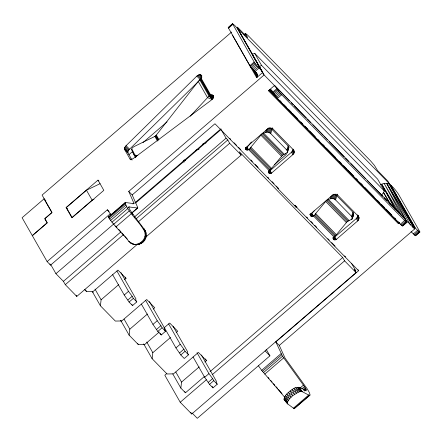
<?xml version="1.0" encoding="UTF-8"?>
<svg xmlns="http://www.w3.org/2000/svg" width="442" height="442" viewBox="0 0 442 442"><rect width="100%" height="100%" fill="white"/><g stroke="black" fill="none" stroke-linecap="round" stroke-linejoin="round"><path stroke-width="0.66" d="M232.387 35.117L256.653 77.659C260.106 72.919 251.078 70.051 249.901 65.687L228.227 27.603L232.498 23.68L234.774 25.487L238.067 29.166L264.117 74.958L289.372 100.793M232.498 23.68L254.172 62.013C256.542 66.643 261.968 69.14 263.366 74.284M389.336 183.634L387.91 181.143L377.567 170.557L374.407 165.347L370.711 161.048L247.752 35.238L245.476 33.426L247.713 37.692L237.376 27.111L238.796 29.603L389.336 183.634L388.966 183.949C386.231 182.877 382.965 183.176 380.568 184.911M398.474 221.867L399.435 222.851L398.27 223.602L268.416 90.737L270.139 89.803L271.007 89.886L273.72 94.107L277.416 98.411L400.375 224.221L401.905 225.652L402.651 225.779M402.651 226.028L406.922 222.354L405.391 219.337L404.314 218.403M411.054 231.619L414.883 235.398L415.629 235.531M415.624 235.779L419.9 231.857L398.225 193.767C395.618 190.154 392.8 186.32 388.966 183.949L414.657 228.989L279.283 345.429L285.101 358.186L307.173 388.789L309.328 392.502L310.057 394.706L309.892 395.242L294.201 408.739L287.869 404.06L284.024 399.402C284.405 394.955 288.764 392.065 292.046 389.59C296.82 385.496 301.444 387.728 306.135 390.905L306.201 389.684L304.472 386.612L282.548 356.224L275.836 341.904L358.589 270.719L358.02 269.725M131.523 213.348L137.711 208.027L137.733 207.525L132.191 194.928L128.744 191.397L264.117 74.958M153.197 309.08L154.755 307.737L146.711 299.505L121.782 320.947L115.351 321.069L100.411 305.787L101.096 299.781L95.019 289.123M159.308 331.959L144.766 344.462L138.335 344.589L129.141 335.18L129.826 329.179L124.086 319.113M204.906 361.987L206.464 360.65L198.419 352.418L173.496 373.86L167.059 373.982L152.12 358.694L152.81 352.694L146.733 342.036M204.254 376.617L185.447 392.794L180.85 388.093L181.54 382.087L175.8 372.026M125.263 202.475L125.114 202.9C128.616 212.895 137.611 220.039 143.114 228.857C150.589 237.647 136.368 250.404 128.727 241.227C122.335 232.951 113.804 225.967 108.389 216.989L125.263 202.475L134.086 203.668L128.744 191.397M130.838 159.822L129.976 158.938L124.522 149.379L124.467 148.087L125.346 146.412L196.823 76.112L199.303 74.571L200.607 74.621C203.116 76.886 199.64 79.704 198.254 81.411L155.915 135.584L154.877 136.423L134.025 146.6L132.362 147.777L131.694 149.07L131.815 149.617L133.595 154.192L135.6 157.706M132.059 160.076L127.97 152.91L127.915 151.612L128.793 149.943L199.778 80.124M143.114 228.857L144.274 228.89L143.854 229.962L145.457 230.868L144.423 231.166L146.142 233.133L144.932 233L146.274 235.475C146.07 243.139 136.39 247.454 130.429 242.73L134.915 244.597L134.694 244.293L137.208 244.73L136.976 244.233L139.501 244.288L138.998 243.686L141.633 243.293L142.131 241.669L143.446 241.84L143.352 240.233L144.888 239.967L144.285 238.553L145.854 237.785L144.865 236.735L146.274 235.475L146.142 233.133L145.457 230.868L131.545 212.309L129.351 208.823L128.815 206.922L137.711 208.027M268.349 171.104L270.068 170.656L291.505 152.219L292.847 149.794L294.267 152.291L293.587 153.998L271.487 173.148C266.78 175.093 268.996 169.408 271.554 168.391L282.339 155.385L287.383 152.623L288.88 147.225L288.118 145.91L272.029 129.451L270.493 128.412L268.598 127.937L267.311 132.086L263.543 133.042L261.653 134.219L250.868 147.225C250.371 150.413 243.78 151.109 246.211 147.28L267.648 128.843L270.333 127.799L272.791 128.744L293.477 149.91L294.267 152.291M335.025 239.962L333.605 237.47L334.881 236.973L356.318 218.536L357.434 216.994L357.633 215.237L359.059 217.729L358.396 220.315L336.301 239.465C331.594 241.409 333.809 235.719 336.368 234.708L347.152 221.696L352.191 218.939L353.711 214.199L352.926 212.226L336.837 195.762L335.307 194.729L333.412 194.253L332.124 198.403L328.356 199.359L326.467 200.535L315.682 213.541C315.185 216.729 308.593 217.425 311.019 213.597L332.456 195.16L335.147 194.115L337.605 195.06L358.291 216.226L359.059 217.729M133.595 154.192L133.655 153.009M265.565 132.302L266.482 129.335M266.388 132.108L267.493 128.55M267.311 132.086L268.272 132.246L269.559 128.092M287.593 151.374L286.83 150.059L270.742 133.6L269.206 132.561L270.493 128.412M270.045 133.025L271.333 128.876M270.742 133.6L272.029 129.451M286.83 150.059L288.118 145.91M287.328 150.705L288.609 146.556M286.919 153.114L287.654 150.739M287.383 152.623L288.88 147.225M330.378 198.618L331.113 196.242M331.202 198.425L332.301 194.867M332.124 198.403L333.086 198.557L334.373 194.408M352.423 218.348L351.639 216.376L335.555 199.917L334.019 198.878L335.307 194.729M334.859 199.342L336.147 195.193M335.555 199.917L336.837 195.762M351.639 216.376L352.926 212.226M352.136 217.022L353.423 212.867M351.727 219.425L352.65 216.464M352.407 217.691L353.688 213.541M352.191 218.939L353.711 214.199M288.897 147.882L288.201 148.96M269.128 171.148L269.996 169.28M381.794 195.021L384.452 191.093L377.628 179.126L254.669 53.316L252.167 54.493M251.531 141.915C249.415 143.385 248.454 147.656 245.365 147.589M314.185 210.873L311.969 213.392L310.621 213.95L312.041 216.442M190.171 116.246L207.519 97.649C208.701 95.969 211.895 93.395 213.431 96.179M353.014 215.276L353.478 214.79M228.227 27.603L232.752 23.724M228.475 28.128L232.746 24.454M231.614 32.062L42.089 195.077L52.046 212.525L44.924 218.652L47.294 222.807L32.338 235.669L47.128 261.598L50.576 265.128L110.307 213.751M238.431 29.918L238.796 29.603M44.034 198.856L22.1 217.724L32.288 235.586L47.106 222.845L44.736 218.691L51.858 212.569L44.034 198.856L45.874 200.734M244.05 34.653L245.476 33.426M244.525 34.493L245.73 33.47M244.774 35.017L245.724 34.2M98.002 180.121L103.831 190.342L71.924 217.784L66.096 207.563L98.002 180.121L98.864 181.005M100.113 183.668L86.461 190.231L66.377 207.508L72.068 217.475L92.151 200.204L94.013 199.309M128.865 154.717L133.053 151.114M142.993 142.562L167.065 121.859M249.901 65.687L254.172 62.013M250.382 66.455L254.658 62.781M251.073 67.405L255.343 63.731M251.912 68.482L256.189 64.808M252.852 69.609L257.128 65.935M253.83 70.709L258.1 67.035M254.769 71.709L259.04 68.035M256.653 77.659L262.697 72.466L258.846 65.941M47.128 261.598L107.378 209.773L109.102 211.536M132.191 194.928L214.945 123.743L278.438 188.706L277.582 187.215M108.417 217.265L125.755 202.386M108.82 217.994L125.29 203.828M109.561 219.061L125.799 205.094M110.616 220.447L126.633 206.668M128.152 207.685L129.169 206.812M132.948 203.989L133.965 203.11M111.992 222.16L127.788 208.569M134.948 202.79L220.972 128.799M135.606 202.988L221.083 129.467L221.591 130.357M268.416 90.737L274.46 85.538C277.156 88.212 278.604 92.223 281.687 94.737L404.645 220.547L406.922 222.354M137.523 244.194L76.797 296.422L65.305 284.665L63.41 281.339L55.941 273.697L113.953 223.801M113.732 224.238L129.318 210.834M131.727 212.978L137.351 208.138M116.014 226.857L131.39 213.635M272.543 92.389L276.819 88.715M273.029 93.157L277.305 89.477M273.72 94.107L277.99 90.433M274.559 95.185L278.836 91.511M134.329 217.094L226.061 138.197L221.84 130.799M275.499 96.312L279.775 92.638M276.477 97.411L280.747 93.737M63.41 281.339L120.992 231.812M136.175 218.751L227.785 139.959L226.061 138.197M277.416 98.411L281.687 94.737M65.305 284.665L123.412 234.685M138.595 221.63L229.68 143.285L227.785 139.959M145.899 236.989L241.172 155.043L239.277 151.716L342.699 257.537L344.594 260.863L356.086 272.62L191.712 414.005L180.22 402.242L164.816 375.236L166.849 373.49M101.096 299.781L118.754 284.598M124.467 279.681L126.025 278.344L125.351 277.156M274.316 164.722L286.311 154.407L285.361 153.44M120.975 272.675L135.976 298.974L135.622 299.825L136.805 301.903L132.534 305.577L129.086 302.052L124.23 295.007L128.506 291.328L116.915 271.012M127.904 299.969L132.175 296.295L128.506 291.328M129.086 302.052L133.357 298.372L132.175 296.295M129.826 329.179L147.484 313.991M149.363 301.477L164.7 328.367L164.352 329.218L165.535 331.296L161.264 334.97L157.816 331.445L152.96 324.4L157.236 320.726L145.645 300.405M156.628 329.367L160.905 325.693L157.236 320.726M157.816 331.445L162.087 327.771L160.905 325.693M163.982 327.936L169.695 323.025L177.739 331.257L176.181 332.594M152.81 352.694L170.468 337.506M173.026 326.185L187.684 351.882L187.336 352.733L188.519 354.81L184.248 358.49L180.8 354.959L175.944 347.915L180.214 344.241L168.629 323.92M179.612 352.882L183.889 349.208L180.214 344.241M180.8 354.959L185.071 351.285L183.889 349.208M181.54 382.087L199.193 366.904M210 371.678L342.699 257.537M201.414 354.981L216.414 381.28L216.061 382.131L217.249 384.208L212.972 387.883L209.525 384.358L204.674 377.313L208.944 373.639L197.016 352.722M180.22 402.242L206.397 379.733M212.154 374.777L344.594 260.863M208.342 382.28L212.613 378.601L208.944 373.639M209.525 384.358L213.801 380.678L212.613 378.601M398.27 223.602L399.281 222.735M400.375 224.221L404.645 220.547M401.22 225.05L405.491 221.376M401.905 225.652L406.181 221.978M402.397 225.984L406.922 222.105M266.189 349.279L269.929 355.838L197.287 418.32L192.154 413.066M413.353 233.973L417.624 230.293L419.9 232.105M414.193 234.796L418.469 231.122M414.883 235.398L419.16 231.724M415.369 235.735L419.646 232.061M284.891 397.485L261.647 370.308L281.057 353.611M262.432 371.357L281.676 354.81M263.471 372.634L282.548 356.224M264.752 374.147L283.687 357.865M299.891 388.198L303.45 385.137M301.875 388.844L304.472 386.612M303.151 389.557L305.212 387.778M303.764 390.601L305.809 388.838M304.676 390.993L306.201 389.684M293.311 408.264L308.687 395.043L309.892 395.242M293.941 408.695L309.472 395.336M259.344 66.88L261.493 65.283L384.452 191.093M412.347 227.105L413.237 226.497L413.999 226.895L417.624 230.293M202.386 144.18L206.232 142.772M195.331 150.446L199.176 149.037M137.86 155.496L135.252 155.313L131.815 149.617M84.323 289.322L86.621 291.676L93.052 291.554L117.981 270.112L126.025 278.344M228.227 27.354L228.967 27.73M108.389 216.989L108.699 217.055M268.272 132.246L269.206 132.561M333.086 198.557L334.019 198.878M140.678 242.824L141.633 243.293M145.087 234.879L146.274 235.475M308.687 395.043L302.256 391.689L299.947 391.651L298.328 392.192L292.742 395.673L289.554 398.789L287.687 401.701L287.405 402.866L287.869 404.06M128.727 241.227L130.987 242.896M199.712 79.726L209.055 96.096L212.596 98.743M285.532 400.911L284.46 400.082L287.499 403.568L284.024 399.402L287.405 402.866L284.046 398.38L287.687 401.701L284.521 397.104L288.411 400.325L285.427 395.645L289.554 398.789L286.731 394.049L291.035 397.192L288.333 392.452L292.742 395.673L290.123 390.949L294.604 394.27L292.046 389.59L296.527 393.076L293.963 388.479L298.328 392.192L295.737 387.7L299.947 391.651L297.3 387.264L301.295 391.474L298.394 387.192L302.256 391.689L299.195 387.402M200.204 79.173L209.602 95.643L213.127 98.4M200.64 78.599L210.16 95.295L213.166 97.743M201.016 78.013L210.729 95.047L213.094 97.179M213.375 96.301L211.928 94.919L213.215 96.234M129.976 158.938L131.688 159.347L133.385 158.463L210.751 100.538C212.276 99.384 214.155 97.013 212.492 95.212L213.387 96.135M209.055 96.096L212.591 99.544L207.519 97.649L198.254 81.411M209.602 95.643L212.663 98.688M210.16 95.295L213.199 98.356M212.309 95.069L213.182 95.953M213.121 96.654L211.398 94.897L213.182 96.936M274.896 85.77L405.391 219.337M291.295 102.765L293.217 104.732M294.179 105.715L306.201 118.02M307.649 119.495L310.533 122.445M312.936 124.909L323.036 135.241M323.997 136.224L327.367 139.672M329.29 141.639L344.196 156.893M345.638 158.369L348.528 161.324M350.931 163.783L365.357 178.546M367.28 180.513L382.673 196.259M384.115 197.74L386.999 200.69M389.408 203.149L399.507 213.486M400.469 214.469L403.833 217.912M405.253 219.37L414.657 228.989M271.007 89.886L272.708 91.621M270.626 89.77L272.548 91.737M270.139 89.803L274.465 94.229M269.581 89.986L277.278 97.859M279.681 100.317L281.123 101.798M284.013 104.748L286.416 107.207M288.339 109.18L291.703 112.622M292.665 113.605L297.477 118.528M300.842 121.97L302.764 123.942M305.173 126.401L308.057 129.351M309.499 130.832L315.273 136.733M318.157 139.689L319.118 140.672M322.483 144.114L324.411 146.087M326.334 148.053L335.472 157.402M339.318 161.341L341.241 163.308M343.644 165.767L346.534 168.722M347.495 169.706L353.744 176.104M356.153 178.562L357.595 180.038M360.479 182.994L362.882 185.452M364.81 187.419L368.175 190.867M369.136 191.85L373.943 196.773M377.313 200.215L379.236 202.182M381.639 204.646L384.529 207.596M385.971 209.072L391.739 214.978M394.629 217.928L395.59 218.917M268.996 90.306L398.85 223.171M263.543 133.042L284.228 154.208M328.356 199.359L349.042 220.519M262.592 133.512L283.278 154.678M327.406 199.828L348.092 220.994M261.653 134.219L282.339 155.385M326.467 200.535L347.152 221.696M260.819 135.086L281.504 156.247M325.632 201.397L346.318 222.564M200.607 74.621L201.9 75.941M200.027 74.477L201.751 76.239M199.303 74.571L201.889 77.217M198.48 74.897L201.497 77.985M197.629 75.427L201.077 78.952M196.823 76.112L200.27 79.643M210.729 95.047L213.309 97.682M250.868 147.225L271.554 168.391M315.682 213.541L336.368 234.708M250.155 148.048L270.841 169.214M314.969 214.364L335.655 235.525M249.387 148.832L270.073 169.999M314.201 215.149L334.887 236.315M248.575 149.573L269.261 170.739M313.389 215.889L334.075 237.05M229.746 138.335L230.707 139.318M234.078 142.766L236.481 145.23M238.409 147.197L240.813 149.661M250.923 159.998L252.365 161.479M255.255 164.43L258.139 167.385M267.764 177.236L268.73 178.22M272.095 181.668L274.023 183.634M276.427 186.099L278.814 189.579L296.052 207.215L294.88 205.165M295.593 205.707L297.035 207.182M306.66 217.033L307.621 218.017M310.991 221.464L312.914 223.431M314.842 225.403L316.765 227.376M327.837 238.697L329.279 240.177M331.688 242.636L335.053 246.083M344.683 255.935L345.644 256.918M295.101 205.757L358.589 270.719M229.68 143.285L241.172 155.043M184.413 159.766L185.369 160.744M183.513 160.175L184.469 161.153M183.076 161.225L184.032 162.203M126.053 145.611L129.5 149.136M125.346 146.412L128.793 149.943M124.799 147.263L128.246 150.788M124.467 148.087L127.915 151.612M124.373 148.81L127.821 152.335M124.522 149.379L127.97 152.91M275.836 341.904L279.283 345.429M265.139 350.942L269.929 355.838M66.096 207.563L67.388 208.889M133.357 298.372L136.805 301.903M162.087 327.771L165.535 331.296M185.071 351.285L188.519 354.81M213.801 380.678L217.249 384.208M92.174 291.433L93.14 292.416M120.578 320.489L121.539 321.472M118.765 229.392L120.561 231.42M121.909 232.94L124.152 235.475M125.047 236.492L127.29 239.028M115.716 225.923L116.97 227.365M268.128 377.446L269.023 378.485M270.813 380.556L272.15 382.115M273.493 383.673L274.836 385.225M276.178 386.783L277.521 388.336M278.416 389.374L281.996 393.524M258.454 365.849L261.647 370.308M107.378 209.773L110.964 214.79M406.634 221.298L386.639 183.32L413.237 226.497M395.098 209.453L381.661 184.198L399.579 213.674M383.385 192.104L391.198 205.082M252.194 54.675L253.244 56.454M253.946 57.642L256.399 61.792M257.095 62.979L258.145 64.759M405.32 219.602L384.126 183.408L401.308 215.237M386.639 183.32L410.535 225.028M391.059 185.397L415.325 227.945M390.43 184.833L414.701 227.381M389.733 184.347L413.999 226.895M383.236 192.209L390.071 204.193M357.65 214.922L358.788 216.917M357.722 215.226L358.291 216.226M357.655 216.11L359.081 218.608M357.434 216.994L358.854 219.486M356.976 217.818L358.396 220.315M356.318 218.536L357.738 221.028M337.036 194.06L337.605 195.06M254.669 53.316L261.493 65.283M237.614 28.47L262.338 71.715M237.072 27.84L261.338 70.383M256.382 72.864L257.437 74.582M255.935 72.19L257.642 75.19M255.266 71.648L257.658 75.847M253.73 69.913L257.493 76.505M252.365 68.737L257.15 77.123M293.123 149.103L293.974 150.6M293.107 149.418L294.245 151.413M292.621 150.678L294.041 153.17M292.162 151.501L293.587 153.998M291.505 152.219L292.924 154.711M351.694 263.664L355.915 271.062L354.191 269.3L356.086 272.62M334.881 236.973L336.301 239.465M272.222 127.749L272.791 128.744M334.495 237.232L335.914 239.73M334.058 237.404L335.478 239.895M333.163 237.42L334.583 239.912M333.047 237.768L334.185 239.763M333.003 238.017L333.859 239.514M332.937 238.067L333.743 239.393M311.897 213.458L313.317 215.95M311.511 213.718L312.93 216.21M311.074 213.889L312.494 216.381M310.179 213.906L311.599 216.398M310.063 214.248L311.201 216.243M310.019 214.497L310.875 215.994M309.952 214.552L310.759 215.878M270.068 170.656L271.487 173.148M269.681 170.921L271.101 173.413M269.244 171.087L270.664 173.579M268.791 171.153L270.211 173.645M268.637 171.607L269.769 173.601M268.521 171.949L269.371 173.446M268.476 172.198L269.045 173.198M247.084 147.142L248.509 149.634M246.697 147.401L248.117 149.899M246.26 147.573L247.686 150.065M245.807 147.634L247.227 150.131M245.653 148.087L246.791 150.081M245.537 148.435L246.393 149.932M245.492 148.683L246.061 149.678M156.341 135.07L158.938 139.628M155.915 135.584L158.297 139.749M155.424 136.064L158.098 140.755M154.877 136.423L157.523 141.064M132.009 213.022L133.003 214.768M205.453 358.871L206.464 360.65M212.088 386.325L212.972 387.883M193.082 356.992L204.674 377.313M86.461 190.231L92.151 200.204M164.352 327.599L175.944 347.915M160.374 333.412L161.264 334.97M141.368 304.079L152.96 324.4M184.773 391.612L185.447 392.794M172.745 373.882L180.85 388.093M131.943 304.538L132.534 305.577M112.644 274.686L124.23 295.007M190.767 412.342L191.712 414.005M143.678 343.893L152.12 358.694M137.655 343.401L138.335 344.589M120.699 320.378L129.141 335.18M92.306 291.576L100.411 305.787M85.61 289.897L86.621 291.676M76.129 295.25L76.797 296.422M50.836 264.747L55.941 273.697M49.902 263.946L50.576 265.128M381.661 184.198L396.419 210.348M135.943 155.562L136.39 156.706M135.252 155.313L135.921 157.026M134.827 154.893L135.716 157.175M131.694 149.07L133.467 153.639M294.151 408.386L294.201 408.739"/></g></svg>
